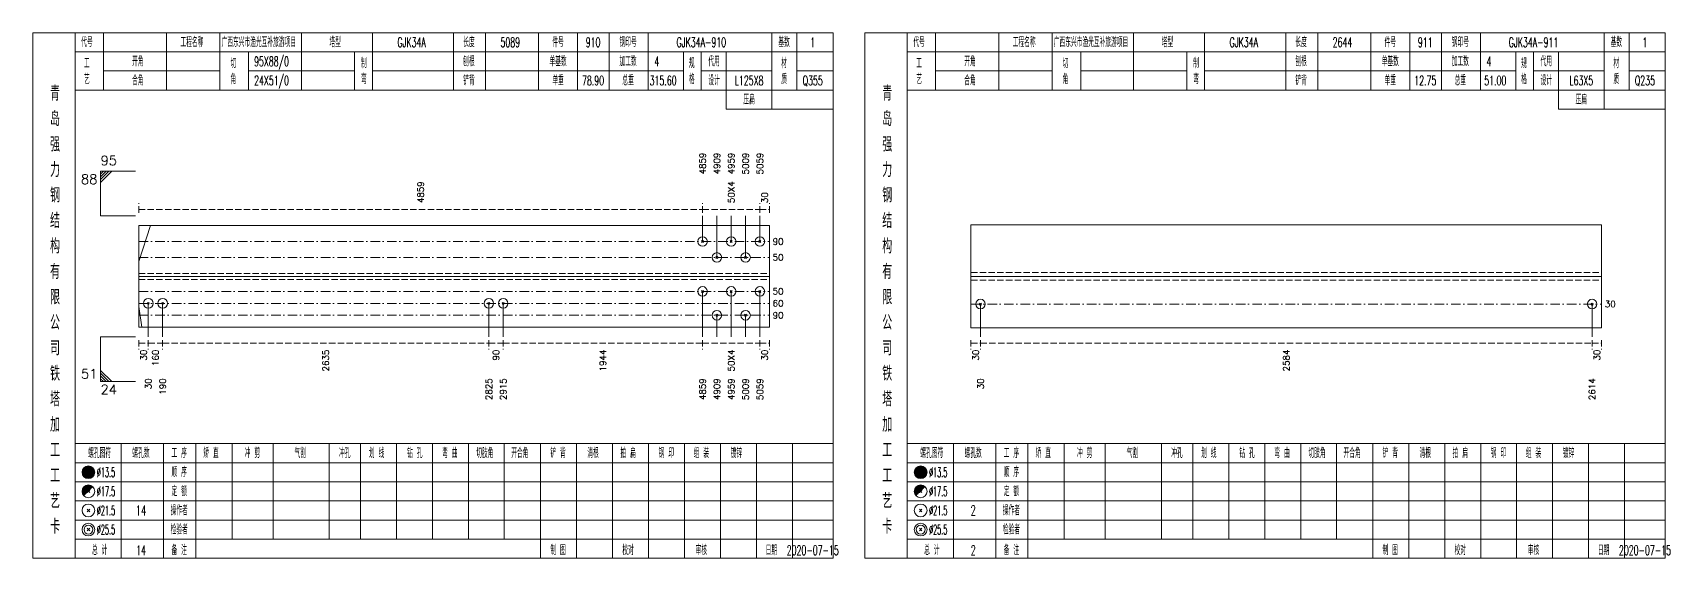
# Model space of a CAD drawing. Extents: x 0 to 2606, y -377 to 6479.
# Drawn here: x 0 to 514, y 2450 to 2615 of the extents above; entities that cross this region are included whole.
import ezdxf
from ezdxf.enums import TextEntityAlignment as Align

# ---------------------------------------------------------------- set-up
doc = ezdxf.new("R2010")
doc.units = 0
doc.header["$MEASUREMENT"] = 0
doc.linetypes.add('一点画线', pattern=[5.2, 3, -1, 0.2, -1])
doc.linetypes.add('虚线', pattern=[2.75, 2, -0.75])
doc.layers.get('0').update_dxf_attribs({"linetype": 'CONTINUOUS', "lineweight": 25})
doc.layers.add('1', color=7, linetype='CONTINUOUS', lineweight=25)
doc.layers.add('4', color=7, linetype='CONTINUOUS', lineweight=25)
doc.styles.get("Standard").update_dxf_attribs({"font": 'simplex.shx', "width": 0.7, "height": 3, "bigfont": 'gbhzfs.shx'})

msp = doc.modelspace()

# ---------------------------------------------------------------- linework, layer by layer
at = {"color": 7, "linetype": 'Continuous', "lineweight": 13}
for p, q in [((21.3, 2571.5), (32.3, 2571.5)), ((21.3, 2557.5), (21.3, 2571.5)), ((22.18, 2571.5), (21.3, 2570.62)), ((23.05, 2571.5), (21.3, 2569.75)), ((23.93, 2571.5), (21.3, 2568.88)), ((24.8, 2571.5), (21.3, 2568)), ((21.3, 2557.5), (32.3, 2557.5)), ((210.4, 2549.46), (210.4, 2557.5)), ((214.9, 2544.46), (214.9, 2557.5)), ((219.4, 2549.46), (219.4, 2557.5)), ((223.9, 2544.46), (223.9, 2557.5)), ((228.4, 2549.46), (228.4, 2557.5)), ((33.3, 2543.22), (37, 2554.46)), ((210.1, 2549.16), (210.7, 2549.76)), ((210.7, 2549.16), (210.1, 2549.76)), ((219.1, 2549.16), (219.7, 2549.76)), ((219.7, 2549.16), (219.1, 2549.76)), ((228.1, 2549.16), (228.7, 2549.76)), ((228.7, 2549.16), (228.1, 2549.76)), ((214.6, 2544.16), (215.2, 2544.76)), ((215.2, 2544.16), (214.6, 2544.76)), ((223.6, 2544.16), (224.2, 2544.76)), ((224.2, 2544.16), (223.6, 2544.76)), ((210.4, 2533.79), (210.4, 2519.5)), ((219.4, 2533.79), (219.4, 2519.5)), ((228.4, 2533.79), (228.4, 2519.5)), ((33.3, 2529.05), (34.23, 2522.54)), ((36.3, 2530.04), (36.3, 2519.5)), ((40.8, 2530.04), (40.8, 2519.5)), ((143.27, 2530.04), (143.27, 2519.5)), ((147.77, 2530.04), (147.77, 2519.5)), ((214.9, 2526.29), (214.9, 2519.5)), ((223.9, 2526.29), (223.9, 2519.5)), ((297.7, 2529.81), (297.7, 2519.5)), ((489.8, 2529.81), (489.8, 2519.5)), ((21.3, 2519.5), (32.3, 2519.5)), ((21.3, 2519.5), (21.3, 2505.5)), ((24.8, 2505.5), (21.3, 2509)), ((23.93, 2505.5), (21.3, 2508.12)), ((23.05, 2505.5), (21.3, 2507.25)), ((22.18, 2505.5), (21.3, 2506.38)), ((21.3, 2505.5), (32.3, 2505.5))]:
    msp.add_line(p, q, dxfattribs=at)
at = {"color": 8, "linetype": '虚线', "lineweight": 9}
for p, q in [((33.3, 2558.5), (33.3, 2561.5)), ((210.4, 2558.5), (210.4, 2561.5)), ((210.4, 2558.5), (210.4, 2561.5)), ((228.4, 2558.5), (228.4, 2561.5)), ((228.4, 2558.5), (228.4, 2561.5)), ((231.4, 2558.5), (231.4, 2561.5)), ((33.3, 2559.5), (210.4, 2559.5)), ((210.4, 2559.5), (228.4, 2559.5)), ((228.4, 2559.5), (231.4, 2559.5)), ((33.3, 2518.5), (33.3, 2515.5)), ((33.3, 2517.5), (36.3, 2517.5)), ((36.3, 2518.5), (36.3, 2515.5)), ((36.3, 2518.5), (36.3, 2515.5)), ((36.3, 2517.5), (40.8, 2517.5)), ((40.8, 2518.5), (40.8, 2515.5)), ((40.8, 2518.5), (40.8, 2515.5)), ((40.8, 2517.5), (143.27, 2517.5)), ((143.27, 2518.5), (143.27, 2515.5)), ((143.27, 2518.5), (143.27, 2515.5)), ((143.27, 2517.5), (147.77, 2517.5)), ((147.77, 2518.5), (147.77, 2515.5)), ((147.77, 2518.5), (147.77, 2515.5)), ((147.77, 2517.5), (210.4, 2517.5)), ((210.4, 2518.5), (210.4, 2515.5)), ((210.4, 2518.5), (210.4, 2515.5)), ((210.4, 2517.5), (228.4, 2517.5)), ((228.4, 2518.5), (228.4, 2515.5)), ((228.4, 2518.5), (228.4, 2515.5)), ((228.4, 2517.5), (231.4, 2517.5)), ((231.4, 2518.5), (231.4, 2515.5)), ((294.7, 2518.5), (294.7, 2515.5)), ((294.7, 2517.5), (297.7, 2517.5)), ((297.7, 2518.5), (297.7, 2515.5)), ((297.7, 2518.5), (297.7, 2515.5)), ((297.7, 2517.5), (489.8, 2517.5)), ((489.8, 2518.5), (489.8, 2515.5)), ((489.8, 2518.5), (489.8, 2515.5)), ((489.8, 2517.5), (492.8, 2517.5)), ((492.8, 2518.5), (492.8, 2515.5))]:
    msp.add_line(p, q, dxfattribs=at)
at = {"color": 7, "linetype": 'Continuous', "lineweight": 18}
for p, q in [((33.3, 2554.46), (33.3, 2522.54)), ((33.3, 2554.46), (231.4, 2554.46)), ((231.4, 2554.46), (231.4, 2522.54)), ((294.7, 2554.69), (294.7, 2522.31)), ((294.7, 2554.69), (492.8, 2554.69)), ((492.8, 2554.69), (492.8, 2522.31)), ((33.3, 2538.5), (231.4, 2538.5)), ((294.7, 2538.5), (492.8, 2538.5))]:
    msp.add_line(p, q, dxfattribs=at)
at = {"color": 3, "linetype": '一点画线', "lineweight": 13}
for p, q in [((33.3, 2549.46), (231.4, 2549.46)), ((33.3, 2544.46), (231.4, 2544.46)), ((33.3, 2533.79), (231.4, 2533.79)), ((33.3, 2530.04), (231.4, 2530.04)), ((33.3, 2526.29), (231.4, 2526.29)), ((294.7, 2529.81), (492.8, 2529.81))]:
    msp.add_line(p, q, dxfattribs=at)
at = {"color": 1, "linetype": '虚线', "lineweight": 18}
for p, q in [((33.3, 2539.46), (231.4, 2539.46)), ((33.3, 2537.54), (231.4, 2537.54)), ((294.7, 2539.69), (492.8, 2539.69)), ((294.7, 2537.31), (492.8, 2537.31))]:
    msp.add_line(p, q, dxfattribs=at)
at = {"color": 7, "linetype": 'Continuous', "lineweight": 13}
for centre in [(210.4, 2549.46), (219.4, 2549.46), (228.4, 2549.46), (214.9, 2544.46), (223.9, 2544.46)]:
    msp.add_circle(centre, 1.5, dxfattribs=at)
at = {"layer": '1', "color": 7, "linetype": 'Continuous', "lineweight": 13}
for p, q in [((210.1, 2533.49), (210.7, 2534.09)), ((210.7, 2533.49), (210.1, 2534.09)), ((219.1, 2533.49), (219.7, 2534.09)), ((219.7, 2533.49), (219.1, 2534.09)), ((228.1, 2533.49), (228.7, 2534.09)), ((228.7, 2533.49), (228.1, 2534.09)), ((36, 2529.74), (36.6, 2530.34)), ((36.6, 2529.74), (36, 2530.34)), ((40.5, 2529.74), (41.1, 2530.34)), ((41.1, 2529.74), (40.5, 2530.34)), ((142.97, 2529.74), (143.57, 2530.34)), ((143.57, 2529.74), (142.97, 2530.34)), ((147.47, 2529.74), (148.07, 2530.34)), ((148.07, 2529.74), (147.47, 2530.34)), ((214.6, 2525.99), (215.2, 2526.59)), ((215.2, 2525.99), (214.6, 2526.59)), ((223.6, 2525.99), (224.2, 2526.59)), ((224.2, 2525.99), (223.6, 2526.59)), ((297.4, 2529.51), (298, 2530.11)), ((298, 2529.51), (297.4, 2530.11)), ((489.5, 2529.51), (490.1, 2530.11)), ((490.1, 2529.51), (489.5, 2530.11))]:
    msp.add_line(p, q, dxfattribs=at)
at = {"layer": '1', "color": 7, "linetype": 'Continuous', "lineweight": 18}
for p, q in [((33.3, 2522.54), (231.4, 2522.54)), ((294.7, 2522.31), (492.8, 2522.31))]:
    msp.add_line(p, q, dxfattribs=at)
at = {"layer": '1', "color": 7, "linetype": 'Continuous', "lineweight": 13}
for centre in [(36.3, 2530.04), (40.8, 2530.04), (143.27, 2530.04), (147.77, 2530.04), (210.4, 2533.79), (219.4, 2533.79), (228.4, 2533.79), (297.7, 2529.81), (489.8, 2529.81), (214.9, 2526.29), (223.9, 2526.29)]:
    msp.add_circle(centre, 1.5, dxfattribs=at)
at = {"layer": '4', "color": 1, "linetype": 'Continuous', "lineweight": 18}
for p, q in [((13.3, 2450), (13.3, 2615)), ((22.2, 2597), (22.2, 2615)), ((42, 2597), (42, 2615)), ((58.8, 2597), (58.8, 2615)), ((84.4, 2597), (84.4, 2615)), ((106.7, 2597), (106.7, 2615)), ((132.2, 2597), (132.2, 2615)), ((142.2, 2597), (142.2, 2615)), ((158.9, 2597), (158.9, 2615)), ((171.1, 2597), (171.1, 2615)), ((181.1, 2597), (181.1, 2615)), ((193.3, 2597), (193.3, 2615)), ((232.2, 2591), (232.2, 2615)), ((240, 2597), (240, 2615)), ((274.7, 2450), (274.7, 2615)), ((283.6, 2597), (283.6, 2615)), ((303.4, 2597), (303.4, 2615)), ((320.2, 2597), (320.2, 2615)), ((345.8, 2597), (345.8, 2615)), ((368.1, 2597), (368.1, 2615)), ((393.6, 2597), (393.6, 2615)), ((403.6, 2597), (403.6, 2615)), ((420.3, 2597), (420.3, 2615)), ((432.5, 2597), (432.5, 2615)), ((442.5, 2597), (442.5, 2615)), ((454.7, 2597), (454.7, 2615)), ((493.6, 2591), (493.6, 2615)), ((501.4, 2597), (501.4, 2615)), ((13.3, 2609), (251.4, 2609)), ((67.8, 2597), (67.8, 2609)), ((101.1, 2597), (101.1, 2609)), ((204.4, 2597), (204.4, 2609)), ((210, 2597), (210, 2609)), ((217.8, 2591), (217.8, 2609)), ((274.7, 2609), (512.8, 2609)), ((329.2, 2597), (329.2, 2609)), ((362.5, 2597), (362.5, 2609)), ((465.8, 2597), (465.8, 2609)), ((471.4, 2597), (471.4, 2609)), ((479.2, 2591), (479.2, 2609)), ((22.2, 2603), (58.8, 2603)), ((67.8, 2603), (101.1, 2603)), ((106.7, 2603), (204.4, 2603)), ((210, 2603), (232.2, 2603)), ((240, 2603), (251.4, 2603)), ((283.6, 2603), (320.2, 2603)), ((329.2, 2603), (362.5, 2603)), ((368.1, 2603), (465.8, 2603)), ((471.4, 2603), (493.6, 2603)), ((501.4, 2603), (512.8, 2603)), ((13.3, 2597), (251.4, 2597)), ((274.7, 2597), (512.8, 2597)), ((217.8, 2591), (251.4, 2591)), ((479.2, 2591), (512.8, 2591)), ((13.3, 2486), (251.4, 2486)), ((27.8, 2450), (27.8, 2486)), ((41.1, 2450), (41.1, 2486)), ((51.2, 2450), (51.2, 2486)), ((62.6, 2456), (62.6, 2486)), ((75.5, 2456), (75.5, 2486)), ((93.1, 2456), (93.1, 2486)), ((103, 2456), (103, 2486)), ((114.3, 2456), (114.3, 2486)), ((125.6, 2456), (125.6, 2486)), ((136.9, 2456), (136.9, 2486)), ((148.1, 2456), (148.1, 2486)), ((159.5, 2456), (159.5, 2486)), ((170.8, 2456), (170.8, 2486)), ((182.1, 2456), (182.1, 2486)), ((193.4, 2456), (193.4, 2486)), ((204.7, 2456), (204.7, 2486)), ((216, 2456), (216, 2486)), ((227.3, 2456), (227.3, 2486)), ((238.6, 2456), (238.6, 2486)), ((274.7, 2486), (512.8, 2486)), ((289.2, 2450), (289.2, 2486)), ((302.5, 2450), (302.5, 2486)), ((312.6, 2450), (312.6, 2486)), ((324, 2456), (324, 2486)), ((336.9, 2456), (336.9, 2486)), ((354.5, 2456), (354.5, 2486)), ((364.4, 2456), (364.4, 2486)), ((375.7, 2456), (375.7, 2486)), ((387, 2456), (387, 2486)), ((398.3, 2456), (398.3, 2486)), ((409.5, 2456), (409.5, 2486)), ((420.9, 2456), (420.9, 2486)), ((432.2, 2456), (432.2, 2486)), ((443.5, 2456), (443.5, 2486)), ((454.8, 2456), (454.8, 2486)), ((466.1, 2456), (466.1, 2486)), ((477.4, 2456), (477.4, 2486)), ((488.7, 2456), (488.7, 2486)), ((500, 2456), (500, 2486)), ((13.3, 2480), (251.4, 2480)), ((274.7, 2480), (512.8, 2480)), ((13.3, 2474), (251.4, 2474)), ((274.7, 2474), (512.8, 2474)), ((13.3, 2468), (251.4, 2468)), ((274.7, 2468), (512.8, 2468)), ((13.3, 2462), (251.4, 2462)), ((274.7, 2462), (512.8, 2462)), ((13.3, 2456), (251.4, 2456)), ((159.5, 2450), (159.5, 2456)), ((170.8, 2450), (170.8, 2456)), ((182.1, 2450), (182.1, 2456)), ((193.4, 2450), (193.4, 2456)), ((204.7, 2450), (204.7, 2456)), ((216, 2450), (216, 2456)), ((227.3, 2450), (227.3, 2456)), ((238.6, 2450), (238.6, 2456)), ((274.7, 2456), (512.8, 2456)), ((420.9, 2450), (420.9, 2456)), ((432.2, 2450), (432.2, 2456)), ((443.5, 2450), (443.5, 2456)), ((454.8, 2450), (454.8, 2456)), ((466.1, 2450), (466.1, 2456)), ((477.4, 2450), (477.4, 2456)), ((488.7, 2450), (488.7, 2456)), ((500, 2450), (500, 2456))]:
    msp.add_line(p, q, dxfattribs=at)
at = {"layer": '4', "color": 7, "linetype": 'Continuous', "lineweight": 13}
for p, q in [((17.3, 2476.8), (17.7, 2477.2)), ((17.7, 2476.8), (17.3, 2477.2)), ((278.7, 2476.8), (279.1, 2477.2)), ((279.1, 2476.8), (278.7, 2477.2)), ((17.1, 2464.6), (17.9, 2465.4)), ((17.9, 2464.6), (17.1, 2465.4)), ((278.5, 2464.6), (279.3, 2465.4)), ((279.3, 2464.6), (278.5, 2465.4)), ((17.1, 2458.6), (17.9, 2459.4)), ((17.9, 2458.6), (17.1, 2459.4)), ((278.5, 2458.6), (279.3, 2459.4)), ((279.3, 2458.6), (278.5, 2459.4))]:
    msp.add_line(p, q, dxfattribs=at)
at = {"layer": '4', "color": 7, "linetype": 'Continuous', "lineweight": 0}
for p, q in [((17.1, 2470.6), (17.9, 2471.4)), ((17.1, 2471.4), (17.9, 2470.6)), ((278.5, 2470.6), (279.3, 2471.4)), ((278.5, 2471.4), (279.3, 2470.6))]:
    msp.add_line(p, q, dxfattribs=at)
at = {"layer": '4', "color": 1, "linetype": 'Continuous', "lineweight": 18}
for points in [[(0, 2615), (0, 2450), (251.4, 2450), (251.4, 2615)], [(261.4, 2615), (261.4, 2450), (512.8, 2450), (512.8, 2615)]]:
    msp.add_lwpolyline(points, close=True, dxfattribs=at)
at = {"layer": '4', "color": 7, "linetype": 'Continuous', "lineweight": 13}
for centre, radius in [((17.5, 2477), 2), ((17.5, 2477), 1.8), ((17.5, 2477), 1.6), ((17.5, 2477), 1.4), ((17.5, 2477), 1.2), ((17.5, 2477), 1), ((17.5, 2477), 0.8), ((17.5, 2477), 0.6), ((17.5, 2477), 0.4), ((17.5, 2477), 0.2), ((278.9, 2477), 2), ((278.9, 2477), 1.8), ((278.9, 2477), 1.6), ((278.9, 2477), 1.4), ((278.9, 2477), 1.2), ((278.9, 2477), 1), ((278.9, 2477), 0.8), ((278.9, 2477), 0.6), ((278.9, 2477), 0.4), ((278.9, 2477), 0.2), ((17.5, 2471), 2), ((278.9, 2471), 2), ((17.5, 2465), 2), ((278.9, 2465), 2), ((17.5, 2459), 2), ((17.5, 2459), 1.4), ((278.9, 2459), 2), ((278.9, 2459), 1.4)]:
    msp.add_circle(centre, radius, dxfattribs=at)
for centre, radius in [((17.5, 2471), 1.8), ((17.5, 2471), 1.6), ((17.5, 2471), 1.4), ((17.5, 2471), 1.2), ((17.5, 2471), 1), ((17.5, 2471), 0.8), ((17.5, 2471), 0.6), ((17.5, 2471), 0.4), ((17.5, 2471), 0.2), ((278.9, 2471), 1.8), ((278.9, 2471), 1.6), ((278.9, 2471), 1.4), ((278.9, 2471), 1.2), ((278.9, 2471), 1), ((278.9, 2471), 0.8), ((278.9, 2471), 0.6), ((278.9, 2471), 0.4), ((278.9, 2471), 0.2)]:
    msp.add_arc(centre, radius, 45, 225, dxfattribs=at)

# ---------------------------------------------------------------- texts
at = {"color": 7, "linetype": 'Continuous', "lineweight": 13}
for s, p in [('4859', (210.4, 2570.5)), ('4909', (214.9, 2570.5)), ('4959', (219.4, 2570.5)), ('5009', (223.9, 2570.5)), ('5059', (228.4, 2570.5))]:
    msp.add_text(s, height=2, rotation=90, dxfattribs=at).set_placement(p, align=Align.MIDDLE_LEFT)
msp.add_text('95', height=3, dxfattribs=at).set_placement((21.3, 2572.5), align=Align.BOTTOM_LEFT)
msp.add_text('88', height=3, dxfattribs=at).set_placement((20.3, 2570.5), align=Align.TOP_RIGHT)
at = {"color": 8, "linetype": 'Continuous', "lineweight": 9}
for s, p in [('4859', (121.85, 2561.5)), ('50X4', (219.4, 2561.5)), ('30', (229.9, 2561.5))]:
    msp.add_text(s, height=2, rotation=90, dxfattribs=at).set_placement(p, align=Align.MIDDLE_LEFT)
at = {"color": 7, "linetype": 'Continuous', "lineweight": 13}
for s, p in [('90', (232.4, 2549.46)), ('50', (232.4, 2544.46)), ('50', (232.4, 2533.79)), ('60', (232.4, 2530.04)), ('30', (493.8, 2529.81)), ('90', (232.4, 2526.29))]:
    msp.add_text(s, height=2, dxfattribs=at).set_placement(p, align=Align.MIDDLE_LEFT)
at = {"color": 8, "linetype": 'Continuous', "lineweight": 9}
for s, p in [('30', (34.8, 2515.5)), ('160', (38.55, 2515.5)), ('2635', (92.03, 2515.5)), ('90', (145.52, 2515.5)), ('1944', (179.08, 2515.5)), ('50X4', (219.4, 2515.5)), ('30', (229.9, 2515.5)), ('30', (296.2, 2515.5)), ('2584', (393.75, 2515.5)), ('30', (491.3, 2515.5))]:
    msp.add_text(s, height=2, rotation=90, dxfattribs=at).set_placement(p, align=Align.MIDDLE_RIGHT)
at = {"color": 7, "linetype": 'Continuous', "lineweight": 13}
msp.add_text('51', height=3, dxfattribs=at).set_placement((20.3, 2505.5), align=Align.BOTTOM_RIGHT)
msp.add_text('24', height=3, dxfattribs=at).set_placement((21.3, 2504.5), align=Align.TOP_LEFT)
at = {"layer": '1', "color": 7, "linetype": 'Continuous', "lineweight": 13}
for s, p in [('30', (36.3, 2506.5)), ('190', (40.8, 2506.5)), ('2825', (143.27, 2506.5)), ('2915', (147.77, 2506.5)), ('4859', (210.4, 2506.5)), ('4909', (214.9, 2506.5)), ('4959', (219.4, 2506.5)), ('5009', (223.9, 2506.5)), ('5059', (228.4, 2506.5)), ('30', (297.7, 2506.5)), ('2614', (489.8, 2506.5))]:
    msp.add_text(s, height=2, rotation=90, dxfattribs=at).set_placement(p, align=Align.MIDDLE_RIGHT)
at = {"layer": '4', "color": 1, "linetype": 'Continuous', "lineweight": 13}
for s, height, width, p in [('代号', 3, 0.6, (17, 2612)), ('工程名称', 3, 0.6, (50, 2612)), ('广西东兴市渔光互补旅游项目', 3, 0.6, (71, 2612)), ('塔型', 3, 0.6, (95, 2612)), ('GJK34A', 3, 0.6, (119, 2612)), ('长度', 3, 0.6, (137, 2612)), ('5089', 3, 0.6, (150, 2612)), ('件号', 3, 0.6, (165, 2612)), ('910', 3, 0.6, (176, 2612)), ('钢印号', 3, 0.6, (187, 2612)), ('GJK34A-910', 3, 0.6, (210, 2612)), ('基数', 3, 0.6, (236, 2612)), ('1', 3, 0.6, (245, 2612)), ('代号', 3, 0.6, (278.4, 2612)), ('工程名称', 3, 0.6, (311.4, 2612)), ('广西东兴市渔光互补旅游项目', 3, 0.6, (332.4, 2612)), ('塔型', 3, 0.6, (356.4, 2612)), ('GJK34A', 3, 0.6, (380.4, 2612)), ('长度', 3, 0.6, (398.4, 2612)), ('2644', 3, 0.6, (411.4, 2612)), ('件号', 3, 0.6, (426.4, 2612)), ('911', 3, 0.6, (437.4, 2612)), ('钢印号', 3, 0.6, (448.4, 2612)), ('GJK34A-911', 3, 0.6, (471.4, 2612)), ('基数', 3, 0.6, (497.4, 2612)), ('1', 3, 0.6, (506.4, 2612)), ('开角', 3, 0.6, (33, 2606)), ('95X88/0', 3, 0.6, (75, 2606)), ('刨根', 3, 0.6, (137, 2606)), ('单基数', 3, 0.6, (165, 2606)), ('加工数', 3, 0.6, (187, 2606)), ('代用', 3, 0.6, (214, 2606)), ('开角', 3, 0.6, (294.4, 2606)), ('刨根', 3, 0.6, (398.4, 2606)), ('单基数', 3, 0.6, (426.4, 2606)), ('加工数', 3, 0.6, (448.4, 2606)), ('代用', 3, 0.6, (475.4, 2606)), ('工', 3, 0.6, (17, 2605.4)), ('切', 3, 0.6, (63, 2605.4)), ('制', 3, 0.6, (104, 2605.4)), ('4', 3, 0.6, (196, 2606)), ('规', 3, 0.6, (207, 2605.4)), ('材', 3, 0.6, (236, 2605.4)), ('工', 3, 0.6, (278.4, 2605.4)), ('切', 3, 0.6, (324.4, 2605.4)), ('制', 3, 0.6, (365.4, 2605.4)), ('4', 3, 0.6, (457.4, 2606)), ('规', 3, 0.6, (468.4, 2605.4)), ('材', 3, 0.6, (497.4, 2605.4)), ('青', 4.6, 0.8, (7, 2596)), ('艺', 3, 0.6, (17, 2600.4)), ('合角', 3, 0.6, (33, 2600)), ('角', 3, 0.6, (63, 2600.4)), ('24X51/0', 3, 0.6, (75, 2600)), ('弯', 3, 0.6, (104, 2600.4)), ('铲背', 3, 0.6, (137, 2600)), ('单重', 3, 0.6, (165, 2600)), ('78.90', 3, 0.6, (176, 2600)), ('总重', 3, 0.6, (187, 2600)), ('315.60', 3, 0.6, (198, 2600)), ('格', 3, 0.6, (207, 2600.4)), ('设计', 3, 0.6, (214, 2600)), ('L125X8', 3, 0.6, (225, 2600)), ('质', 3, 0.6, (236, 2600.4)), ('Q355', 3, 0.6, (245, 2600)), ('青', 4.6, 0.8, (268.4, 2596)), ('艺', 3, 0.6, (278.4, 2600.4)), ('合角', 3, 0.6, (294.4, 2600)), ('角', 3, 0.6, (324.4, 2600.4)), ('弯', 3, 0.6, (365.4, 2600.4)), ('铲背', 3, 0.6, (398.4, 2600)), ('单重', 3, 0.6, (426.4, 2600)), ('12.75', 3, 0.6, (437.4, 2600)), ('总重', 3, 0.6, (448.4, 2600)), ('51.00', 3, 0.6, (459.4, 2600)), ('格', 3, 0.6, (468.4, 2600.4)), ('设计', 3, 0.6, (475.4, 2600)), ('L63X5', 3, 0.6, (486.4, 2600)), ('质', 3, 0.6, (497.4, 2600.4)), ('Q235', 3, 0.6, (506.4, 2600)), ('压扁', 3, 0.6, (225, 2594)), ('压扁', 3, 0.6, (486.4, 2594)), ('岛', 4.6, 0.8, (7, 2588)), ('岛', 4.6, 0.8, (268.4, 2588)), ('强', 4.6, 0.8, (7, 2580)), ('强', 4.6, 0.8, (268.4, 2580)), ('力', 4.6, 0.8, (7, 2572)), ('力', 4.6, 0.8, (268.4, 2572)), ('钢', 4.6, 0.8, (7, 2564)), ('钢', 4.6, 0.8, (268.4, 2564)), ('结', 4.6, 0.8, (7, 2556)), ('结', 4.6, 0.8, (268.4, 2556)), ('构', 4.6, 0.8, (7, 2548)), ('构', 4.6, 0.8, (268.4, 2548)), ('有', 4.6, 0.8, (7, 2540)), ('有', 4.6, 0.8, (268.4, 2540)), ('限', 4.6, 0.8, (7, 2532)), ('限', 4.6, 0.8, (268.4, 2532)), ('公', 4.6, 0.8, (7, 2524)), ('公', 4.6, 0.8, (268.4, 2524)), ('司', 4.6, 0.8, (7, 2516)), ('司', 4.6, 0.8, (268.4, 2516)), ('铁', 4.6, 0.8, (7, 2508)), ('铁', 4.6, 0.8, (268.4, 2508)), ('塔', 4.6, 0.8, (7, 2500)), ('塔', 4.6, 0.8, (268.4, 2500)), ('加', 4.6, 0.8, (7, 2492)), ('加', 4.6, 0.8, (268.4, 2492)), ('工', 4.6, 0.8, (7, 2484)), ('螺孔图符', 3, 0.6, (21, 2483)), ('螺孔数', 3, 0.6, (34, 2483)), ('工 序', 3, 0.6, (46, 2483)), ('矫 直', 3, 0.6, (56, 2483)), ('冲 剪', 3, 0.6, (69, 2483)), ('气割', 3, 0.6, (84, 2483)), ('冲孔', 3, 0.6, (98, 2483)), ('划 线', 3, 0.6, (108, 2483)), ('钻 孔', 3, 0.6, (120, 2483)), ('弯 曲', 3, 0.6, (131, 2483)), ('切肢角', 3, 0.6, (142, 2483)), ('开合角', 3, 0.6, (153, 2483)), ('铲 背', 3, 0.6, (165, 2483)), ('清根', 3, 0.6, (176, 2483)), ('拍 扁', 3, 0.6, (187, 2483)), ('钢 印', 3, 0.6, (199, 2483)), ('组 装', 3, 0.6, (210, 2483)), ('镀锌', 3, 0.6, (221, 2483)), ('工', 4.6, 0.8, (268.4, 2484)), ('螺孔图符', 3, 0.6, (282.4, 2483)), ('螺孔数', 3, 0.6, (295.4, 2483)), ('工 序', 3, 0.6, (307.4, 2483)), ('矫 直', 3, 0.6, (317.4, 2483)), ('冲 剪', 3, 0.6, (330.4, 2483)), ('气割', 3, 0.6, (345.4, 2483)), ('冲孔', 3, 0.6, (359.4, 2483)), ('划 线', 3, 0.6, (369.4, 2483)), ('钻 孔', 3, 0.6, (381.4, 2483)), ('弯 曲', 3, 0.6, (392.4, 2483)), ('切肢角', 3, 0.6, (403.4, 2483)), ('开合角', 3, 0.6, (414.4, 2483)), ('铲 背', 3, 0.6, (426.4, 2483)), ('清根', 3, 0.6, (437.4, 2483)), ('拍 扁', 3, 0.6, (448.4, 2483)), ('钢 印', 3, 0.6, (460.4, 2483)), ('组 装', 3, 0.6, (471.4, 2483)), ('镀锌', 3, 0.6, (482.4, 2483)), ('工', 4.6, 0.8, (7, 2476)), ('%%C13.5', 3, 0.5, (23, 2477)), ('顺 序', 3, 0.6, (46, 2477)), ('工', 4.6, 0.8, (268.4, 2476)), ('%%C13.5', 3, 0.5, (284.4, 2477)), ('顺 序', 3, 0.6, (307.4, 2477)), ('艺', 4.6, 0.8, (7, 2468)), ('%%C17.5', 3, 0.5, (23, 2471)), ('定 额', 3, 0.6, (46, 2471)), ('艺', 4.6, 0.8, (268.4, 2468)), ('%%C17.5', 3, 0.5, (284.4, 2471)), ('定 额', 3, 0.6, (307.4, 2471)), ('%%C21.5', 3, 0.5, (23, 2465)), ('14', 3.2, 0.6, (34, 2465)), ('操作者', 3, 0.6, (46, 2465)), ('%%C21.5', 3, 0.5, (284.4, 2465)), ('2', 3.2, 0.6, (295.4, 2465)), ('操作者', 3, 0.6, (307.4, 2465)), ('卡', 4.6, 0.8, (7, 2460)), ('%%C25.5', 3, 0.5, (23, 2459)), ('检验者', 3, 0.6, (46, 2459)), ('卡', 4.6, 0.8, (268.4, 2460)), ('%%C25.5', 3, 0.5, (284.4, 2459)), ('检验者', 3, 0.6, (307.4, 2459)), ('总 计', 3, 0.6, (21, 2452.5)), ('14', 3, 0.6, (34, 2452.5)), ('备 注', 3, 0.6, (46, 2452.5)), ('制 图', 3, 0.6, (165, 2452.5)), ('校对', 3, 0.6, (187, 2452.5)), ('审核', 3, 0.6, (210, 2452.5)), ('日期', 3, 0.6, (232, 2452.5)), ('2020-07-15', 3, 0.6, (245, 2452.5)), ('总 计', 3, 0.6, (282.4, 2452.5)), ('2', 3, 0.6, (295.4, 2452.5)), ('备 注', 3, 0.6, (307.4, 2452.5)), ('制 图', 3, 0.6, (426.4, 2452.5)), ('校对', 3, 0.6, (448.4, 2452.5)), ('审核', 3, 0.6, (471.4, 2452.5)), ('日期', 3, 0.6, (493.4, 2452.5)), ('2020-07-15', 3, 0.6, (506.4, 2452.5))]:
    msp.add_text(s, height=height, dxfattribs=dict(at, width=width)).set_placement(p, align=Align.MIDDLE_CENTER)

doc.saveas('drawing.dxf')
